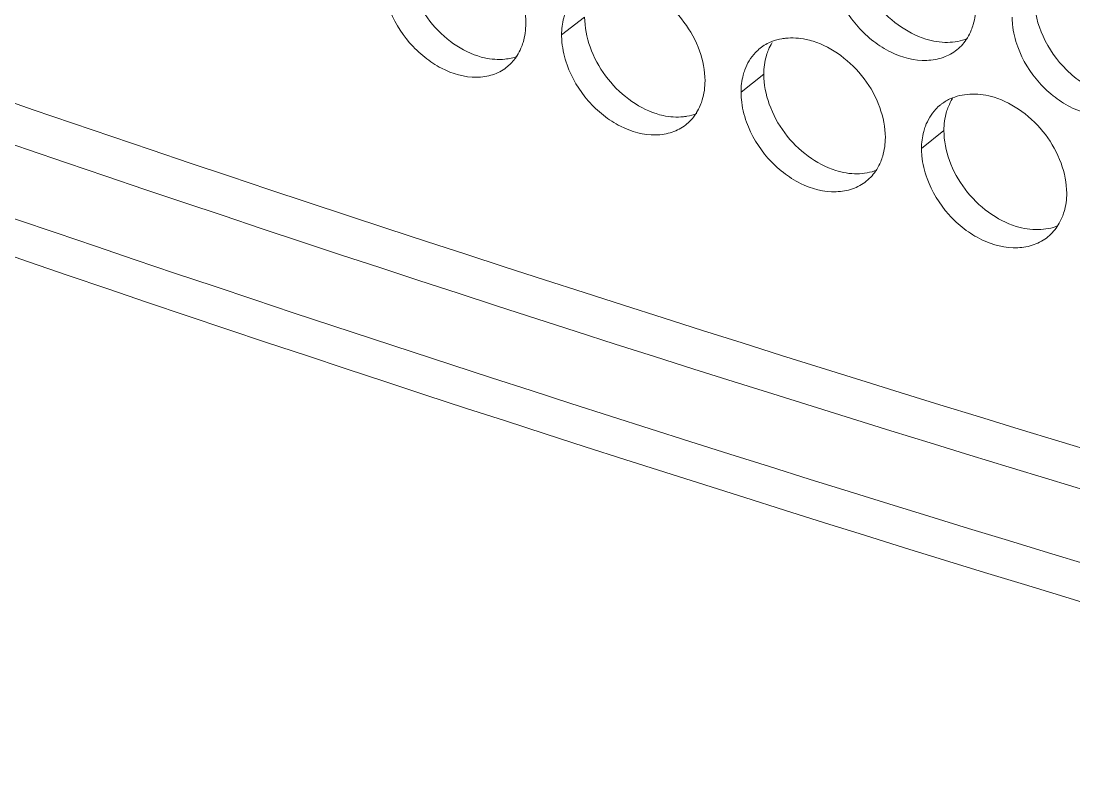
# Model space of a CAD drawing. Header units: millimetres. Extents: x 1177 to 4147, y 93 to 2194.
# Drawn here: x 2661.39 to 2687.39, y 647.87 to 666.46 of the extents above; entities that cross this region are included whole.
import ezdxf

# ---------------------------------------------------------------- set-up
doc = ezdxf.new("R2010")
doc.units = ezdxf.units.MM
doc.header["$LTSCALE"] = 0.1
doc.layers.get('0').update_dxf_attribs({"lineweight": 13})
doc.layers.add('标注', color=251, linetype='Continuous', lineweight=9)

# ---------------------------------------------------------------- blocks, each defined once
blk = doc.blocks.new('02')
for points, knots in [([(4627.348, 522.744), (4597.363, 531.299), (4553.55, 545.69), (4497.641, 568.487), (4458.71, 586.649), (4422.281, 606.068), (4388.51, 626.659), (4357.551, 648.334), (4338.416, 663.815), (4329.392, 671.722)], [0, 0, 0, 0, 0.278685, 0.411475, 0.539478, 0.662459, 0.780251, 0.892768, 1, 1, 1, 1]), ([(4626.906, 521.428), (4597.052, 529.945), (4553.424, 544.261), (4497.732, 566.923), (4458.929, 584.973), (4422.597, 604.269), (4388.892, 624.729), (4357.964, 646.263), (4338.829, 661.641), (4329.798, 669.496)], [0, 0, 0, 0, 0.278468, 0.411196, 0.539177, 0.662176, 0.780023, 0.892638, 1, 1, 1, 1]), ([(4628.518, 518.372), (4598.337, 526.935), (4554.235, 541.353), (4497.955, 564.22), (4458.766, 582.448), (4422.099, 601.945), (4388.114, 622.628), (4356.965, 644.402), (4337.717, 659.96), (4328.641, 667.907)], [0, 0, 0, 0, 0.278732, 0.411552, 0.539576, 0.662563, 0.780343, 0.892822, 1, 1, 1, 1]), ([(4328.202, 667.332), (4337.3, 659.316), (4356.601, 643.626), (4387.852, 621.677), (4421.956, 600.844), (4458.755, 581.215), (4498.091, 562.874), (4554.59, 539.876), (4598.873, 525.389), (4629.18, 516.79)], [0, 0, 0, 0, 0.107262, 0.219794, 0.337581, 0.460553, 0.588547, 0.721328, 1, 1, 1, 1])]:
    blk.add_open_spline(points, degree=3, knots=knots)
at = {"layer": '标注'}
for p, q in [((4590.993, 543.495), (4590.18, 542.865)), ((4597.311, 541.478), (4596.509, 540.844)), ((4603.666, 539.491), (4602.876, 538.853))]:
    blk.add_line(p, q, dxfattribs=at)
for centre, radius, start, end in [((4602.887, 543.752), 1.886, 328.3391, 337.568), ((4599.211, 541.62), 1.879, 148.8077, 157.4184), ((4593.347, 541.103), 1.872, 328.517, 337.2337), ((4604.524, 539.187), 1.558, 125.2904, 128.9998), ((4606.084, 537.151), 1.893, 328.5006, 337.6837)]:
    blk.add_arc(centre, radius, start, end, dxfattribs=at)
for points, knots in [([(4588.919, 543.273), (4588.919, 543.631), (4588.766, 544.376), (4588.224, 545.385), (4587.415, 546.203), (4586.746, 546.577), (4586.401, 546.69)], [0, 0, 0, 0, 0.239683, 0.497404, 0.756744, 1, 1, 1, 1]), ([(4600.483, 546.106), (4600.483, 545.748), (4600.637, 545.005), (4601.185, 544), (4602.003, 543.189), (4602.68, 542.824), (4603.028, 542.715)], [0, 0, 0, 0, 0.239286, 0.496433, 0.755694, 1, 1, 1, 1]), ([(4584.714, 545.542), (4584.714, 545.184), (4584.866, 544.439), (4585.404, 543.429), (4586.209, 542.609), (4586.876, 542.234), (4587.221, 542.122)], [0, 0, 0, 0, 0.239985, 0.497867, 0.757051, 1, 1, 1, 1]), ([(4595.24, 541.246), (4595.24, 541.604), (4595.086, 542.348), (4594.541, 543.355), (4593.727, 544.17), (4593.054, 544.54), (4592.707, 544.651)], [0, 0, 0, 0, 0.239401, 0.496825, 0.756197, 1, 1, 1, 1]), ([(4599.884, 544.415), (4600.052, 543.952), (4600.446, 543.296), (4601.169, 542.625), (4601.947, 542.127), (4602.828, 541.897), (4603.639, 542.04), (4603.982, 542.226), (4604.127, 542.343)], [0, 0, 0, 0, 0.274535, 0.413051, 0.546952, 0.787693, 0.89651, 1, 1, 1, 1]), ([(4606.857, 544.134), (4606.857, 543.683), (4607.098, 542.747), (4607.789, 541.766), (4608.535, 541.16), (4609.314, 540.731), (4609.984, 540.611), (4610.396, 540.659)], [0, 0, 0, 0, 0.247494, 0.513042, 0.645309, 0.772218, 1, 1, 1, 1]), ([(4584.082, 543.858), (4584.245, 543.397), (4584.628, 542.744), (4585.332, 542.066), (4586.088, 541.559), (4586.948, 541.309), (4587.747, 541.429), (4588.087, 541.602), (4588.231, 541.712)], [0, 0, 0, 0, 0.276284, 0.41529, 0.549381, 0.789463, 0.897466, 1, 1, 1, 1]), ([(4604.631, 543.032), (4604.657, 543.097), (4604.754, 543.372), (4604.794, 543.666), (4604.794, 543.887)], [0, 0, 0, 0, 0.240924, 1, 1, 1, 1]), ([(4590.314, 543.65), (4590.292, 543.589), (4590.212, 543.335), (4590.18, 543.067), (4590.18, 542.865)], [0, 0, 0, 0, 0.241046, 1, 1, 1, 1]), ([(4590.993, 543.495), (4590.993, 543.137), (4591.146, 542.393), (4591.688, 541.385), (4592.498, 540.569), (4593.169, 540.198), (4593.516, 540.087)], [0, 0, 0, 0, 0.239702, 0.497289, 0.756504, 1, 1, 1, 1]), ([(4606.074, 543.494), (4606.074, 543.408), (4606.092, 543.049), (4606.178, 542.696), (4606.271, 542.44)], [0, 0, 0, 0, 0.240557, 1, 1, 1, 1]), ([(4588.748, 542.397), (4588.776, 542.463), (4588.878, 542.744), (4588.919, 543.046), (4588.919, 543.273)], [0, 0, 0, 0, 0.24007, 1, 1, 1, 1]), ([(4590.18, 542.865), (4590.18, 542.779), (4590.198, 542.42), (4590.283, 542.066), (4590.375, 541.809)], [0, 0, 0, 0, 0.240323, 1, 1, 1, 1]), ([(4598.079, 542.747), (4598.037, 542.742), (4597.873, 542.719), (4597.711, 542.676), (4597.596, 542.631)], [0, 0, 0, 0, 0.255428, 1, 1, 1, 1]), ([(4599.051, 542.642), (4598.97, 542.668), (4598.653, 542.751), (4598.319, 542.773), (4598.079, 542.747)], [0, 0, 0, 0, 0.261997, 1, 1, 1, 1]), ([(4601.6, 539.249), (4601.6, 539.607), (4601.445, 540.351), (4600.896, 541.356), (4600.077, 542.166), (4599.4, 542.533), (4599.051, 542.642)], [0, 0, 0, 0, 0.239123, 0.496252, 0.755655, 1, 1, 1, 1]), ([(4603.028, 542.715), (4603.275, 542.639), (4603.773, 542.559), (4604.273, 542.648), (4604.493, 542.736)], [0, 0, 0, 0, 0.521675, 1, 1, 1, 1]), ([(4597.185, 542.396), (4597.125, 542.348), (4596.893, 542.134), (4596.727, 541.853), (4596.644, 541.63)], [0, 0, 0, 0, 0.245269, 1, 1, 1, 1]), ([(4597.476, 542.341), (4597.449, 542.276), (4597.35, 541.999), (4597.311, 541.702), (4597.311, 541.478)], [0, 0, 0, 0, 0.240514, 1, 1, 1, 1]), ([(4606.271, 542.44), (4606.44, 541.975), (4606.839, 541.319), (4607.569, 540.651), (4608.356, 540.156), (4609.246, 539.934), (4610.062, 540.087), (4610.406, 540.279), (4610.551, 540.398)], [0, 0, 0, 0, 0.27385, 0.412176, 0.546005, 0.787007, 0.896139, 1, 1, 1, 1]), ([(4587.221, 542.122), (4587.302, 542.095), (4587.613, 542.01), (4587.943, 541.985), (4588.18, 542.009)], [0, 0, 0, 0, 0.262294, 1, 1, 1, 1]), ([(4588.231, 541.712), (4588.344, 541.799), (4588.48, 541.939), (4588.588, 542.097), (4588.614, 542.138)], [0, 0, 0, 0, 0.74598, 1, 1, 1, 1]), ([(4590.375, 541.809), (4590.539, 541.347), (4590.926, 540.692), (4591.638, 540.018), (4592.403, 539.514), (4593.271, 539.272), (4594.075, 539.401), (4594.417, 539.579), (4594.561, 539.692)], [0, 0, 0, 0, 0.275578, 0.414386, 0.548399, 0.788745, 0.897079, 1, 1, 1, 1]), ([(4596.644, 541.63), (4596.622, 541.57), (4596.542, 541.316), (4596.509, 541.047), (4596.509, 540.844)], [0, 0, 0, 0, 0.241259, 1, 1, 1, 1]), ([(4597.311, 541.478), (4597.311, 541.121), (4597.464, 540.377), (4598.01, 539.371), (4598.825, 538.558), (4599.5, 538.191), (4599.848, 538.082)], [0, 0, 0, 0, 0.239424, 0.496717, 0.755963, 1, 1, 1, 1]), ([(4595.073, 540.378), (4595.1, 540.444), (4595.2, 540.723), (4595.24, 541.022), (4595.24, 541.246)], [0, 0, 0, 0, 0.240415, 1, 1, 1, 1]), ([(4596.509, 540.844), (4596.509, 540.758), (4596.528, 540.399), (4596.613, 540.045), (4596.705, 539.789)], [0, 0, 0, 0, 0.240415, 1, 1, 1, 1]), ([(4605.433, 540.664), (4605.186, 540.74), (4604.687, 540.819), (4604.186, 540.731), (4603.965, 540.643)], [0, 0, 0, 0, 0.521918, 1, 1, 1, 1]), ([(4603.544, 540.398), (4603.484, 540.35), (4603.257, 540.137), (4603.094, 539.86), (4603.013, 539.641)], [0, 0, 0, 0, 0.245549, 1, 1, 1, 1]), ([(4607.997, 537.282), (4607.997, 537.64), (4607.841, 538.383), (4607.288, 539.386), (4606.463, 540.193), (4605.784, 540.556), (4605.433, 540.664)], [0, 0, 0, 0, 0.238849, 0.495686, 0.755117, 1, 1, 1, 1]), ([(4593.516, 540.087), (4593.597, 540.061), (4593.911, 539.977), (4594.242, 539.954), (4594.481, 539.979)], [0, 0, 0, 0, 0.262046, 1, 1, 1, 1]), ([(4594.481, 539.979), (4594.521, 539.983), (4594.68, 540.005), (4594.837, 540.047), (4594.948, 540.089)], [0, 0, 0, 0, 0.25521, 1, 1, 1, 1]), ([(4594.561, 539.692), (4594.674, 539.781), (4594.81, 539.923), (4594.917, 540.083), (4594.943, 540.125)], [0, 0, 0, 0, 0.746051, 1, 1, 1, 1]), ([(4603.828, 540.345), (4603.801, 540.281), (4603.704, 540.006), (4603.666, 539.712), (4603.666, 539.491)], [0, 0, 0, 0, 0.240852, 1, 1, 1, 1]), ([(4596.705, 539.789), (4596.871, 539.326), (4597.263, 538.671), (4597.982, 537.999), (4598.756, 537.498), (4599.633, 537.264), (4600.442, 537.402), (4600.784, 537.586), (4600.928, 537.702)], [0, 0, 0, 0, 0.27488, 0.413493, 0.547431, 0.788041, 0.896698, 1, 1, 1, 1]), ([(4603.013, 539.641), (4602.99, 539.58), (4602.909, 539.326), (4602.876, 539.056), (4602.876, 538.853)], [0, 0, 0, 0, 0.241473, 1, 1, 1, 1]), ([(4601.435, 538.39), (4601.462, 538.455), (4601.56, 538.731), (4601.6, 539.027), (4601.6, 539.249)], [0, 0, 0, 0, 0.240755, 1, 1, 1, 1]), ([(4603.666, 539.491), (4603.666, 539.134), (4603.82, 538.39), (4604.369, 537.386), (4605.19, 536.577), (4605.868, 536.214), (4606.218, 536.107)], [0, 0, 0, 0, 0.23915, 0.496151, 0.755426, 1, 1, 1, 1]), ([(4602.876, 538.853), (4602.876, 538.767), (4602.895, 538.409), (4602.981, 538.055), (4603.073, 537.799)], [0, 0, 0, 0, 0.240509, 1, 1, 1, 1]), ([(4599.848, 538.082), (4600.092, 538.005), (4600.583, 537.924), (4601.078, 538.009), (4601.296, 538.094)], [0, 0, 0, 0, 0.521681, 1, 1, 1, 1]), ([(4603.073, 537.799), (4603.241, 537.335), (4603.638, 536.679), (4604.364, 536.009), (4605.147, 535.513), (4606.032, 535.287), (4606.846, 535.435), (4607.19, 535.623), (4607.334, 535.742)], [0, 0, 0, 0, 0.274191, 0.412612, 0.546477, 0.787348, 0.896324, 1, 1, 1, 1]), ([(4607.835, 536.432), (4607.862, 536.497), (4607.958, 536.77), (4607.997, 537.063), (4607.997, 537.282)], [0, 0, 0, 0, 0.241091, 1, 1, 1, 1]), ([(4606.218, 536.107), (4606.468, 536.03), (4606.972, 535.951), (4607.478, 536.045), (4607.7, 536.135)], [0, 0, 0, 0, 0.521668, 1, 1, 1, 1])]:
    blk.add_open_spline(points, degree=3, knots=knots, dxfattribs=at)
for points in [[(4597.596, 542.631), (4597.449, 542.573), (4597.309, 542.494), (4597.185, 542.396)], [(4604.127, 542.343), (4604.271, 542.46), (4604.395, 542.604), (4604.493, 542.762)], [(4588.614, 542.138), (4588.665, 542.22), (4588.71, 542.307), (4588.748, 542.397)], [(4588.18, 542.009), (4588.328, 542.024), (4588.475, 542.056), (4588.615, 542.106)], [(4603.965, 540.643), (4603.845, 540.595), (4603.729, 540.533), (4603.624, 540.459)], [(4603.966, 540.617), (4603.913, 540.53), (4603.866, 540.439), (4603.828, 540.345)], [(4601.296, 538.12), (4601.35, 538.206), (4601.396, 538.296), (4601.435, 538.39)], [(4600.928, 537.702), (4601.073, 537.818), (4601.198, 537.962), (4601.296, 538.12)], [(4607.334, 535.742), (4607.477, 535.859), (4607.601, 536.004), (4607.698, 536.162)]]:
    blk.add_open_spline(points, degree=3, dxfattribs=at)

msp = doc.modelspace()

# ---------------------------------------------------------------- block references
at = {"xscale": 0.7, "yscale": 0.7, "zscale": 0.7}
msp.add_blockref('02', (-538.391, 286.112), dxfattribs=at)

doc.saveas('drawing.dxf')
